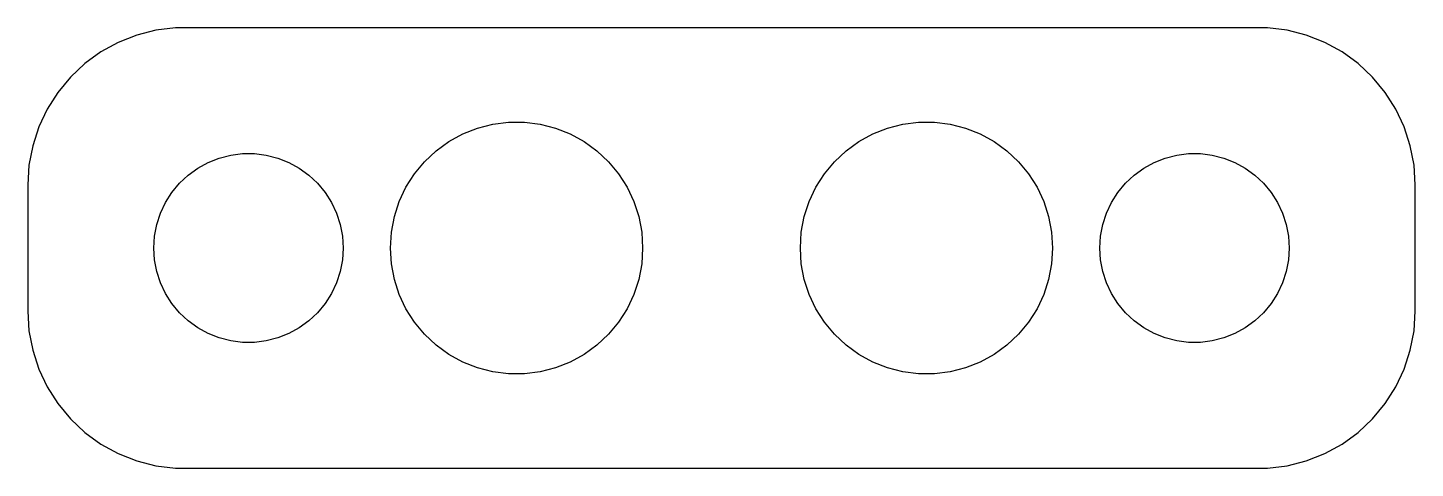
# Model space of a CAD drawing. Header units: metres. Extents: x -22 to 22, y 17 to 31.
import ezdxf

# ---------------------------------------------------------------- set-up
doc = ezdxf.new("R2010")
doc.units = ezdxf.units.M

msp = doc.modelspace()

# ---------------------------------------------------------------- linework, layer by layer
for p, q in [((-17.9369, 30.9114), (-18.5451, 30.7553)), ((-17.3139, 30.9901), (-17.9369, 30.9114)), ((17.3139, 30.9901), (-17.3139, 30.9901)), ((17.9369, 30.9114), (17.3139, 30.9901)), ((18.5451, 30.7553), (17.9369, 30.9114)), ((-19.1289, 30.5241), (-19.6791, 30.2216)), ((-18.5451, 30.7553), (-19.1289, 30.5241)), ((19.1289, 30.5241), (18.5451, 30.7553)), ((19.6791, 30.2216), (19.1289, 30.5241)), ((-19.6791, 30.2216), (-20.1871, 29.8526)), ((20.1871, 29.8526), (19.6791, 30.2216)), ((-20.1871, 29.8526), (-20.6448, 29.4227)), ((20.6448, 29.4227), (20.1871, 29.8526)), ((-20.6448, 29.4227), (-21.0451, 28.9389)), ((21.0451, 28.9389), (20.6448, 29.4227)), ((-21.0451, 28.9389), (-21.3815, 28.4088)), ((21.3815, 28.4088), (21.0451, 28.9389)), ((-21.3815, 28.4088), (-21.6489, 27.8406)), ((21.6489, 27.8406), (21.3815, 28.4088)), ((-21.6489, 27.8406), (-21.8429, 27.2434)), ((-8.20311, 27.6193), (-7.73605, 27.8042)), ((-7.73605, 27.8042), (-7.24951, 27.9291)), ((-7.24951, 27.9291), (-6.75116, 27.9921)), ((-6.75116, 27.9921), (-6.24883, 27.9921)), ((-6.24883, 27.9921), (-5.75047, 27.9291)), ((-5.75047, 27.9291), (-5.26393, 27.8042)), ((-5.26393, 27.8042), (-4.79688, 27.6193)), ((4.79688, 27.6193), (5.26393, 27.8042)), ((5.26393, 27.8042), (5.75047, 27.9291)), ((5.75047, 27.9291), (6.24883, 27.9921)), ((6.24883, 27.9921), (6.75116, 27.9921)), ((6.75116, 27.9921), (7.24951, 27.9291)), ((7.24951, 27.9291), (7.73605, 27.8042)), ((7.73605, 27.8042), (8.20311, 27.6193)), ((21.8429, 27.2434), (21.6489, 27.8406)), ((-9.04968, 27.082), (-8.6433, 27.3773)), ((-8.6433, 27.3773), (-8.20311, 27.6193)), ((-4.79688, 27.6193), (-4.35669, 27.3773)), ((-4.35669, 27.3773), (-3.9503, 27.082)), ((3.9503, 27.082), (4.35669, 27.3773)), ((4.35669, 27.3773), (4.79688, 27.6193)), ((8.20311, 27.6193), (8.6433, 27.3773)), ((8.6433, 27.3773), (9.04968, 27.082)), ((-21.8429, 27.2434), (-21.9606, 26.6267)), ((-16.2773, 26.7145), (-15.927, 26.8532)), ((-15.927, 26.8532), (-15.5621, 26.9469)), ((-15.5621, 26.9469), (-15.1884, 26.9941)), ((-15.1884, 26.9941), (-14.8116, 26.9941)), ((-14.8116, 26.9941), (-14.4379, 26.9469)), ((-14.4379, 26.9469), (-14.0729, 26.8532)), ((-14.0729, 26.8532), (-13.7227, 26.7145)), ((-9.41586, 26.7382), (-9.04968, 27.082)), ((-3.9503, 27.082), (-3.58412, 26.7382)), ((3.58412, 26.7382), (3.9503, 27.082)), ((9.04968, 27.082), (9.41586, 26.7382)), ((13.7227, 26.7145), (14.0729, 26.8532)), ((14.0729, 26.8532), (14.4379, 26.9469)), ((14.4379, 26.9469), (14.8116, 26.9941)), ((14.8116, 26.9941), (15.1884, 26.9941)), ((15.1884, 26.9941), (15.5621, 26.9469)), ((15.5621, 26.9469), (15.927, 26.8532)), ((15.927, 26.8532), (16.2773, 26.7145)), ((21.9606, 26.6267), (21.8429, 27.2434)), ((-21.9606, 26.6267), (-22, 26)), ((-16.9123, 26.3115), (-16.6075, 26.533)), ((-16.6075, 26.533), (-16.2773, 26.7145)), ((-13.7227, 26.7145), (-13.3925, 26.533)), ((-13.3925, 26.533), (-13.0877, 26.3115)), ((-9.73605, 26.3511), (-9.41586, 26.7382)), ((-3.58412, 26.7382), (-3.26393, 26.3511)), ((3.26393, 26.3511), (3.58412, 26.7382)), ((9.41586, 26.7382), (9.73605, 26.3511)), ((13.0877, 26.3115), (13.3925, 26.533)), ((13.3925, 26.533), (13.7227, 26.7145)), ((16.2773, 26.7145), (16.6075, 26.533)), ((16.6075, 26.533), (16.9123, 26.3115)), ((22, 26), (21.9606, 26.6267)), ((-22, 26), (-22, 22)), ((-17.427, 25.7634), (-17.1869, 26.0536)), ((-17.1869, 26.0536), (-16.9123, 26.3115)), ((-13.0877, 26.3115), (-12.8131, 26.0536)), ((-12.8131, 26.0536), (-12.5729, 25.7634)), ((-10.0052, 25.927), (-9.73605, 26.3511)), ((-3.26393, 26.3511), (-2.99477, 25.927)), ((2.99477, 25.927), (3.26393, 26.3511)), ((9.73605, 26.3511), (10.0052, 25.927)), ((12.5729, 25.7634), (12.8131, 26.0536)), ((12.8131, 26.0536), (13.0877, 26.3115)), ((16.9123, 26.3115), (17.1869, 26.0536)), ((17.1869, 26.0536), (17.427, 25.7634)), ((22, 22), (22, 26)), ((-17.6289, 25.4453), (-17.427, 25.7634)), ((-12.5729, 25.7634), (-12.3711, 25.4453)), ((-10.2191, 25.4725), (-10.0052, 25.927)), ((-2.99477, 25.927), (-2.78088, 25.4725)), ((2.78088, 25.4725), (2.99477, 25.927)), ((10.0052, 25.927), (10.2191, 25.4725)), ((12.3711, 25.4453), (12.5729, 25.7634)), ((17.427, 25.7634), (17.6289, 25.4453)), ((-17.9057, 24.7461), (-17.7893, 25.1044)), ((-17.7893, 25.1044), (-17.6289, 25.4453)), ((-12.3711, 25.4453), (-12.2107, 25.1044)), ((-12.2107, 25.1044), (-12.0942, 24.7461)), ((-10.3743, 24.9948), (-10.2191, 25.4725)), ((-2.78088, 25.4725), (-2.62566, 24.9948)), ((2.62566, 24.9948), (2.78088, 25.4725)), ((10.2191, 25.4725), (10.3743, 24.9948)), ((12.0942, 24.7461), (12.2107, 25.1044)), ((12.2107, 25.1044), (12.3711, 25.4453)), ((17.6289, 25.4453), (17.7893, 25.1044)), ((17.7893, 25.1044), (17.9057, 24.7461)), ((-17.9763, 24.376), (-17.9057, 24.7461)), ((-12.0942, 24.7461), (-12.0237, 24.376)), ((-10.4684, 24.5013), (-10.3743, 24.9948)), ((-2.62566, 24.9948), (-2.53154, 24.5013)), ((2.53154, 24.5013), (2.62566, 24.9948)), ((10.3743, 24.9948), (10.4684, 24.5013)), ((12.0237, 24.376), (12.0942, 24.7461)), ((17.9057, 24.7461), (17.9763, 24.376)), ((-18, 24), (-17.9763, 24.376)), ((-12.0237, 24.376), (-12, 24)), ((-10.5, 24), (-10.4684, 24.5013)), ((-2.53154, 24.5013), (-2.5, 24)), ((2.5, 24), (2.53154, 24.5013)), ((10.4684, 24.5013), (10.5, 24)), ((12, 24), (12.0237, 24.376)), ((17.9763, 24.376), (18, 24)), ((-17.9763, 23.624), (-18, 24)), ((-12, 24), (-12.0237, 23.624)), ((-10.4684, 23.4987), (-10.5, 24)), ((-2.5, 24), (-2.53154, 23.4987)), ((2.53154, 23.4987), (2.5, 24)), ((10.5, 24), (10.4684, 23.4987)), ((12.0237, 23.624), (12, 24)), ((18, 24), (17.9763, 23.624)), ((-17.9057, 23.2539), (-17.9763, 23.624)), ((-12.0237, 23.624), (-12.0942, 23.2539)), ((-10.3743, 23.0052), (-10.4684, 23.4987)), ((-2.53154, 23.4987), (-2.62566, 23.0052)), ((2.62566, 23.0052), (2.53154, 23.4987)), ((10.4684, 23.4987), (10.3743, 23.0052)), ((12.0942, 23.2539), (12.0237, 23.624)), ((17.9763, 23.624), (17.9057, 23.2539)), ((-17.7893, 22.8956), (-17.9057, 23.2539)), ((-17.6289, 22.5547), (-17.7893, 22.8956)), ((-12.2107, 22.8956), (-12.3711, 22.5547)), ((-12.0942, 23.2539), (-12.2107, 22.8956)), ((-10.2191, 22.5275), (-10.3743, 23.0052)), ((-2.62566, 23.0052), (-2.78088, 22.5275)), ((2.78088, 22.5275), (2.62566, 23.0052)), ((10.3743, 23.0052), (10.2191, 22.5275)), ((12.2107, 22.8956), (12.0942, 23.2539)), ((12.3711, 22.5547), (12.2107, 22.8956)), ((17.7893, 22.8956), (17.6289, 22.5547)), ((17.9057, 23.2539), (17.7893, 22.8956)), ((-17.427, 22.2366), (-17.6289, 22.5547)), ((-12.3711, 22.5547), (-12.5729, 22.2366)), ((-10.0052, 22.073), (-10.2191, 22.5275)), ((-2.78088, 22.5275), (-2.99477, 22.073)), ((2.99477, 22.073), (2.78088, 22.5275)), ((10.2191, 22.5275), (10.0052, 22.073)), ((12.5729, 22.2366), (12.3711, 22.5547)), ((17.6289, 22.5547), (17.427, 22.2366)), ((-22, 22), (-21.9606, 21.3733)), ((-17.1869, 21.9464), (-17.427, 22.2366)), ((-12.5729, 22.2366), (-12.8131, 21.9464)), ((-9.73605, 21.6489), (-10.0052, 22.073)), ((-2.99477, 22.073), (-3.26393, 21.6489)), ((3.26393, 21.6489), (2.99477, 22.073)), ((10.0052, 22.073), (9.73605, 21.6489)), ((12.8131, 21.9464), (12.5729, 22.2366)), ((17.427, 22.2366), (17.1869, 21.9464)), ((21.9606, 21.3733), (22, 22)), ((-16.9123, 21.6885), (-17.1869, 21.9464)), ((-16.6075, 21.467), (-16.9123, 21.6885)), ((-13.0877, 21.6885), (-13.3925, 21.467)), ((-12.8131, 21.9464), (-13.0877, 21.6885)), ((-9.41586, 21.2618), (-9.73605, 21.6489)), ((-3.26393, 21.6489), (-3.58412, 21.2618)), ((3.58412, 21.2618), (3.26393, 21.6489)), ((9.73605, 21.6489), (9.41586, 21.2618)), ((13.0877, 21.6885), (12.8131, 21.9464)), ((13.3925, 21.467), (13.0877, 21.6885)), ((16.9123, 21.6885), (16.6075, 21.467)), ((17.1869, 21.9464), (16.9123, 21.6885)), ((-21.9606, 21.3733), (-21.8429, 20.7566)), ((-16.2773, 21.2855), (-16.6075, 21.467)), ((-15.927, 21.1468), (-16.2773, 21.2855)), ((-15.5621, 21.0531), (-15.927, 21.1468)), ((-14.0729, 21.1468), (-14.4379, 21.0531)), ((-13.7227, 21.2855), (-14.0729, 21.1468)), ((-13.3925, 21.467), (-13.7227, 21.2855)), ((-9.04968, 20.918), (-9.41586, 21.2618)), ((-3.58412, 21.2618), (-3.9503, 20.918)), ((3.9503, 20.918), (3.58412, 21.2618)), ((9.41586, 21.2618), (9.04968, 20.918)), ((13.7227, 21.2855), (13.3925, 21.467)), ((14.0729, 21.1468), (13.7227, 21.2855)), ((14.4379, 21.0531), (14.0729, 21.1468)), ((15.927, 21.1468), (15.5621, 21.0531)), ((16.2773, 21.2855), (15.927, 21.1468)), ((16.6075, 21.467), (16.2773, 21.2855)), ((21.8429, 20.7566), (21.9606, 21.3733)), ((-21.8429, 20.7566), (-21.6489, 20.1594)), ((-15.1884, 21.0059), (-15.5621, 21.0531)), ((-14.8116, 21.0059), (-15.1884, 21.0059)), ((-14.4379, 21.0531), (-14.8116, 21.0059)), ((-8.6433, 20.6227), (-9.04968, 20.918)), ((-3.9503, 20.918), (-4.35669, 20.6227)), ((4.35669, 20.6227), (3.9503, 20.918)), ((9.04968, 20.918), (8.6433, 20.6227)), ((14.8116, 21.0059), (14.4379, 21.0531)), ((15.1884, 21.0059), (14.8116, 21.0059)), ((15.5621, 21.0531), (15.1884, 21.0059)), ((21.6489, 20.1594), (21.8429, 20.7566)), ((-8.20311, 20.3807), (-8.6433, 20.6227)), ((-7.73605, 20.1958), (-8.20311, 20.3807)), ((-4.79688, 20.3807), (-5.26393, 20.1958)), ((-4.35669, 20.6227), (-4.79688, 20.3807)), ((4.79688, 20.3807), (4.35669, 20.6227)), ((5.26393, 20.1958), (4.79688, 20.3807)), ((8.20311, 20.3807), (7.73605, 20.1958)), ((8.6433, 20.6227), (8.20311, 20.3807)), ((-21.6489, 20.1594), (-21.3815, 19.5912)), ((-7.24951, 20.0709), (-7.73605, 20.1958)), ((-6.75116, 20.0079), (-7.24951, 20.0709)), ((-6.24883, 20.0079), (-6.75116, 20.0079)), ((-5.75047, 20.0709), (-6.24883, 20.0079)), ((-5.26393, 20.1958), (-5.75047, 20.0709)), ((5.75047, 20.0709), (5.26393, 20.1958)), ((6.24883, 20.0079), (5.75047, 20.0709)), ((6.75116, 20.0079), (6.24883, 20.0079)), ((7.24951, 20.0709), (6.75116, 20.0079)), ((7.73605, 20.1958), (7.24951, 20.0709)), ((21.3815, 19.5912), (21.6489, 20.1594)), ((-21.3815, 19.5912), (-21.0451, 19.0611)), ((21.0451, 19.0611), (21.3815, 19.5912)), ((-21.0451, 19.0611), (-20.6448, 18.5773)), ((20.6448, 18.5773), (21.0451, 19.0611)), ((-20.6448, 18.5773), (-20.1871, 18.1474)), ((20.1871, 18.1474), (20.6448, 18.5773)), ((-20.1871, 18.1474), (-19.6791, 17.7784)), ((19.6791, 17.7784), (20.1871, 18.1474)), ((-19.6791, 17.7784), (-19.1289, 17.4759)), ((19.1289, 17.4759), (19.6791, 17.7784)), ((-19.1289, 17.4759), (-18.5451, 17.2447)), ((-18.5451, 17.2447), (-17.9369, 17.0886)), ((17.9369, 17.0886), (18.5451, 17.2447)), ((18.5451, 17.2447), (19.1289, 17.4759)), ((-17.9369, 17.0886), (-17.3139, 17.0099)), ((-17.3139, 17.0099), (17.3139, 17.0099)), ((17.3139, 17.0099), (17.9369, 17.0886))]:
    msp.add_line(p, q)

doc.saveas('drawing.dxf')
